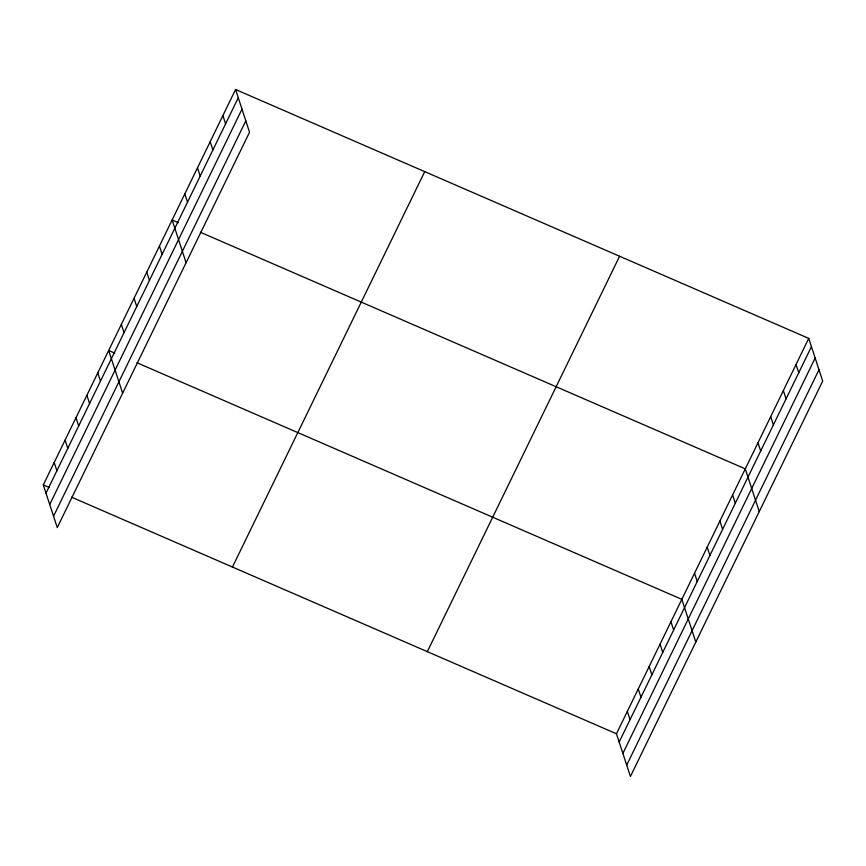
<?xml version="1.0" encoding="UTF-8"?>
<svg xmlns="http://www.w3.org/2000/svg" width="866" height="866" viewBox="0 0 866 866"><rect width="100%" height="100%" fill="white"/><g stroke="black" fill="none" stroke-linecap="round" stroke-linejoin="round"><path stroke-width="1.3" d="M235.574 89.501L249.538 132.217L57.264 527.611L43.3 484.906L235.574 89.501L808.736 338.39L822.7 381.094L630.426 776.499L616.462 733.783L808.736 338.39M45.995 493.155L238.269 97.761M49.719 504.532L241.993 109.127M53.54 516.244L245.814 120.839M232.445 567.035L424.719 171.63M427.317 651.654L619.591 256.26M619.168 742.043L811.442 346.638M622.881 753.409L815.155 358.015M626.713 765.122L818.987 369.728M178.266 222.649L172.128 219.986L186.082 262.701M200.371 232.25L745.29 468.863L759.255 511.579M114.81 353.133L108.672 350.47L122.636 393.175M136.925 362.735L681.845 599.348L695.799 642.063M43.3 484.906L49.438 487.569M71.553 497.171L616.462 733.783M796.049 364.478L798.744 372.737M783.362 390.577L786.057 398.836M770.675 416.676L773.37 424.925M757.977 442.775L760.684 451.024M732.604 494.962L735.299 503.222M719.906 521.061L722.612 529.321M707.219 547.16L709.914 555.409M694.532 573.249L697.227 581.508M670.944 621.756L673.64 630.015M660.054 644.163L662.75 652.412M649.154 666.571L651.849 674.82M638.253 688.979L640.959 697.227M627.363 711.376L630.058 719.635M222.887 115.6L225.582 123.86M210.189 141.699L212.895 149.948M197.502 167.798L200.198 176.047M184.815 193.887L187.511 202.146M159.431 246.085L162.126 254.333M146.744 272.184L149.439 280.432M134.057 298.272L136.752 306.532M121.359 324.371L124.065 332.631M97.782 372.878L100.478 381.127M86.881 395.286L89.577 403.534M75.992 417.683L78.687 425.942M65.091 440.09L67.786 448.35M54.201 462.498L56.896 470.758"/></g></svg>
